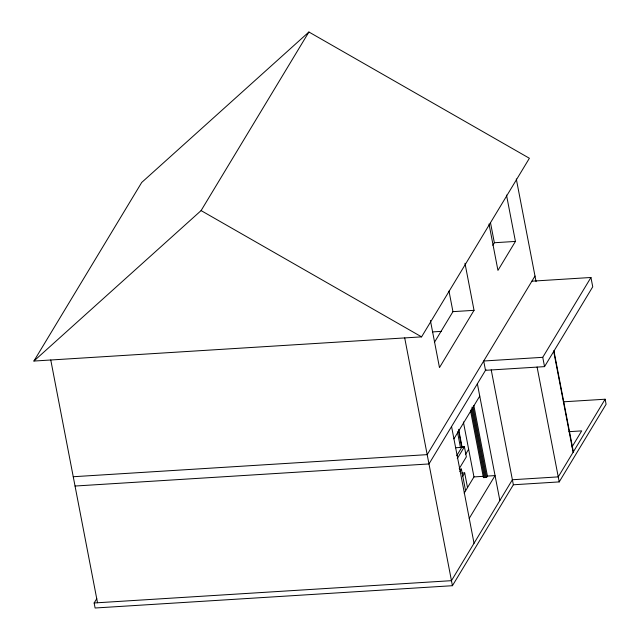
<?xml version="1.0" encoding="UTF-8"?>
<svg xmlns="http://www.w3.org/2000/svg" width="640" height="640" viewBox="0 0 640 640"><rect width="100%" height="100%" fill="white"/><g stroke="black" fill="none" stroke-linecap="round" stroke-linejoin="round"><path stroke-width="0.96" d="M33.904 361.048L141.712 182.456L308.904 32L529.392 158.264L421.576 336.864L33.904 361.048L201.096 210.592L308.904 32M492.808 245.296L494.352 242.736L490.44 222.448M434.384 342.408L452.952 311.648L448.984 291.056M506.504 195.056L515.432 241.424L497.952 270.392L489.016 224.024M464.976 263.264L474.04 310.328L439.48 367.584L430.416 320.512M535 276.04L427.184 454.64L73.248 476.728M485.944 369.576L428.976 463.944L75.04 486.032M453.928 438.864L479.752 396.096M456.8 455.592L462.032 446.928L458.64 429.32M457.288 458.568L464.416 446.76L462.032 446.928L464.408 446.784L466.36 456.824L459.232 468.624M465.512 454.44L468.592 449.344M459.888 471.584L461.408 469.08L459.472 469.2M462.76 476.12L464.688 472.928L461.72 473.112M542.752 357.32L483.704 361.008L485.496 370.312L544.544 366.632L542.752 357.32L590.944 277.488L531.896 281.176M464.16 493.16L473.968 476.912L463.384 421.952M544.544 366.632L592.736 286.8L590.944 277.488M470.448 410.24L483.424 477.64L486.584 477.44L487.416 476.072L473.808 405.408M469.24 518.36L495.056 475.592L487.416 476.072M96.768 598.728L94.136 602.968L95.104 608L452.424 585.704L513.352 484.776L491.224 369.88M571.968 447L581.704 430.88L568.8 431.688M563.616 401.808L605.128 399.216L558.248 476.88L512.384 479.744L451.456 580.672L94.136 602.968M513.352 484.776L559.216 481.912L606.096 404.248L605.128 399.216M494.352 242.736L515.432 241.424M452.952 311.648L474.04 310.328M432.392 331.92L441.312 331.368M455.512 447.752L461.768 447.368L458.568 430.728M473.968 476.912L483.312 476.328M201.096 210.592L421.576 336.864M553.92 350.784L573.376 451.816M553.664 351.216L573.12 452.248M516.296 178.936L536.072 281.632M537.088 367.024L559.216 481.912M477.376 383.776L499.856 500.496M473.04 407.112L486.584 477.44M471.992 407.176L485.536 477.504M471.312 409.192L484.48 477.568M457.44 431.792L460.456 447.448M464.688 472.928L467.512 487.576M461.408 469.08L465.584 490.768M451.56 426.544L474.032 543.264M404.704 337.912L452.424 585.704M50.768 360L97.52 602.76"/></g></svg>
